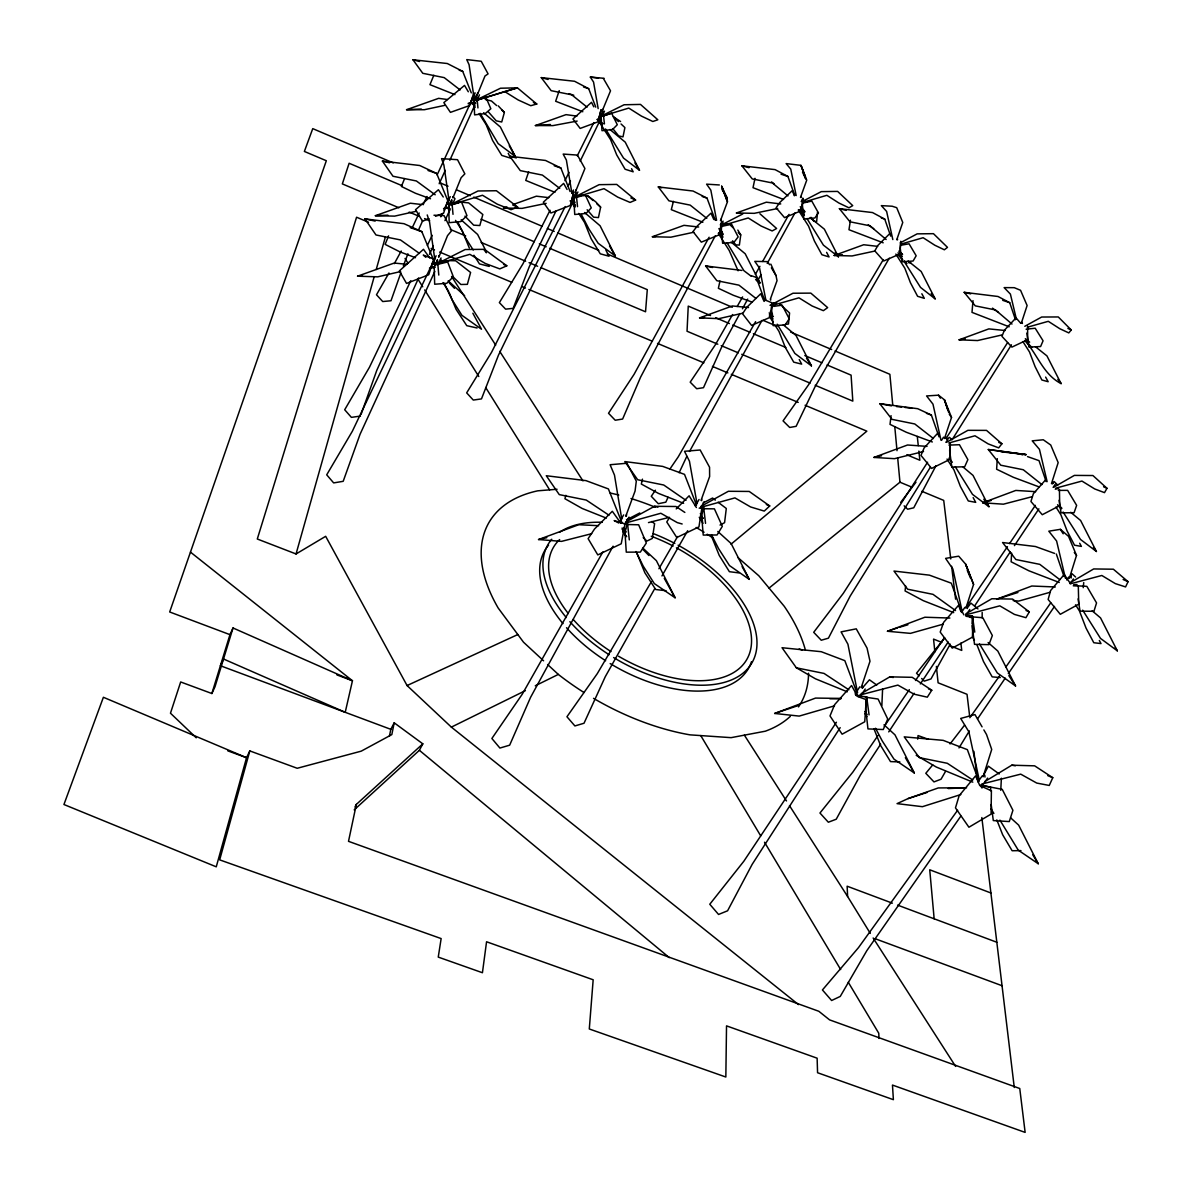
<?xml version="1.0" encoding="UTF-8"?>
<svg xmlns="http://www.w3.org/2000/svg" width="1192" height="1192" viewBox="0 0 1192 1192"><rect width="100%" height="100%" fill="white"/><g stroke="black" fill="none" stroke-linecap="round" stroke-linejoin="round"><path stroke-width="1.5" d="M982.163 617.873L982.178 612.42M990.627 790.609L990.701 787.212L980.122 785.081L982.014 788.016M974.43 640.298L972.463 637.228L972.836 617.65L969.439 617.247M721.041 220.237L721.071 219.194M972.076 623.938L972.344 615.742L966.101 615.996M701.701 500.64L701.76 499.105M950.352 443.364L949.741 459.486L931.593 468.426L920.969 455.404L924.173 447.82L937.717 433.217M881.856 705.545L882.587 689.244M950.054 442.902L949.666 450.844L951.827 467.085L964.671 466.787L967.874 459.635L959.456 444.735L948.936 445.093M1000.758 790.311L1001.384 778.212M1011.636 553.118L1011.129 561.775L1028.86 570.774L1059.241 582.471M997.317 458.652L996.616 469.231L1013.26 477.247L1039.35 487.007M900.75 241.291L899.871 253.985L883.793 260.959L874.809 250.901L877.878 245.433L889.932 233.438M626.411 516.106L626.53 514.497M727.433 201.835L727.135 198.006L721.652 186.205L727.433 201.835L720.475 220.609M973 300.652L972.002 312.379L1009.192 326.802M855.051 693.893L858.151 695.934L866.659 696.873L865.66 708.108L867.955 728.908L883.257 729.534L887.727 719.029L878.087 699.034L865.332 697.171M817.533 212.027L816.654 221.593L813.793 221.235L810.992 217.316M917.706 739.159L918.049 735.568L928.449 739.338M900.809 242.14L900.243 248.204L902.001 261.823L913.102 261.018L916.171 255.758L909.064 243.794L900.794 245.254M1083.23 587.701L1083.737 582.575M905.607 585.928L905.086 590.949L923.264 600.649L953.719 612.628M891.065 415.665L890.022 424.382L906.293 432.249L932.323 441.964M802.767 198.274L801.188 210.775L784.53 217.629L776.111 207.766L779.792 202.491L792.337 190.556L794.274 195.726M602.496 110.305L602.616 109.381M737.833 230.071L740.739 234.884L739.383 245.075L735.777 244.881L732.603 240.814M575.766 191.048L575.915 190.005M701.909 507.837L698.944 526.894L676.773 537.518L666.775 521.992L669.561 517.403M850.447 220.207L848.972 229.728L883.183 242.81M721.533 221.444L719.253 234.809L701.313 242.155L692.999 231.576L697.394 225.869L710.983 213.174L713.829 219.507M803.438 199.392L802.425 205.322L803.9 218.955L814.836 218.017L818.427 212.921L811.782 201.075L803.05 203.012M354.203 809.86L419.375 750.304L422.817 743.838L394.194 722.814L391.825 734.6L361.221 751.154L297.21 768.274L249.813 750.915L246.55 757.71L216.259 866.822L63.936 804.511L103.391 697.275L246.55 757.71L227.806 750.856M699.197 508.194L703.593 506.764L701.701 516.225L703.235 535.074L717.048 534.985L722.322 526.342L714.41 508.85L703.295 508.731M389.441 736.06L390.812 729.325L394.194 722.814M582.828 195.413L587.999 196.069L595.657 201.761L600.634 207.155L598.444 217.585L593.571 217.167L587.135 209.777M422.817 743.838L356.334 804.421L348.511 841.328L818.815 1011.278L829.587 1019.875L1019.756 1088.505L1025.135 1132.4L892.465 1085.063L893.389 1099.68L817.563 1072.726L817.131 1058.198L726.524 1025.865L725.839 1077.017L589.295 1028.979L593.169 979.779L486.56 941.769L482.432 972.732L438.254 957.101L441.144 938.581L219.671 859.864L249.813 750.915M754.998 178.308L753.016 187.695L783.517 199.436M719.953 281.074L718.374 288.3L733.333 295.273L752.375 302.202M572.19 198.572L573.769 191.808L570.253 205.501L550.898 213.01L543.343 202.208L563.637 183.389L567.064 189.468M642.488 479.154L641.326 484.056L658.431 493.384L683.612 503.292M438.641 256.936L438.924 255.714M452.692 197.753L452.96 196.635L455.001 198.736L451.917 205.471M477.366 93.915L477.59 92.976M624.101 523.809L627.439 522.647L624.995 532.541L626.277 552.149L640.327 552.12L646.317 543.045L638.659 524.793L626.053 524.48M599.129 117.397L601.066 109.709L598.012 121.822L580.161 128.438L572.95 118.976L591.515 102.318L593.795 106.848M673.42 201.344L671.305 209.673L702.878 222.204M565.842 495.321L564.933 498.718L582.188 508.477L606.281 518.088M498.241 105.879L504.38 112.406L501.728 121.986L496.245 120.839L488.392 111.899M368.522 222.248L356.572 217.227L257.293 539.008L296.048 553.967L374.214 276.648M376.225 269.481L385.299 237.282M390.812 729.325L220.401 665.732L223.515 659.012L345.218 712.309L352.459 680.751L233.021 627.975L215.007 686.741L211.863 693.52L180.677 681.973L170.471 713.203L196.248 737.803M211.863 693.52L229.952 634.651L233.021 627.975M1069.328 578.388L1076.51 555.398L1068.553 536.37L1060.373 529.337L1048.796 531.185L1056.604 541.004L1065.439 578.343M983.087 776.812L991.714 749.455L986.529 734.525L983.862 729.921M1051.478 483.624L1058.168 462.615L1050.748 445.033L1043.283 439.773L1032.227 440.846L1039.454 449.354L1047.127 481.657M425.857 257.323L423.279 255.088L433.813 259.036L428.718 274.771L406.547 283.443L399.35 270.927L423.488 249.292L429.701 257.934M965.952 607.95L973.581 584.393L965.609 564.114L958.711 556.187L945.599 558.377L952.885 569.031L962.078 611.109M1021.335 323.136L1027.117 305.524L1020.561 290.297L1014.258 287.674L1004.141 287.615L1010.399 294.096L1016.433 319.352M861.22 687.59L869.996 661.262L867.046 648.09L856.258 628.84L841.075 631.879L847.929 644.216L857.584 692.775M944.481 438.507L951.529 417.394L944.437 399.812L938.536 395.193L926.586 395.938L932.978 404.148L940.95 440.146M559.227 90.637L555.651 101.26L582.813 111.735M528.622 171.901L525.732 180.424L554.906 192.299M577.539 206.663L576.094 193.089L573.844 199.571L574.738 214.5L586.047 213.457L591.247 207.9L585.302 194.937L572.607 198.408L575.065 202.536M896.771 239.711L902.761 222.472L896.712 207.691L892.167 206.231L881.335 205.635L886.624 211.431L892.823 239.562M604.433 123.908L603.048 111.437L601.096 117.069L601.99 130.688L612.584 129.481L617.277 124.743L611.615 113.166L602.958 116.101M400.87 272.849L390.991 300.757L382.721 301.546L376.493 294.767L388.964 272.998M403.343 265.876L407.917 253.821M361.072 414.384L376.836 370.22L418.645 277.93M475.027 99.636L476.711 94.928L477.947 107.921M770.36 299.147L777.035 280.656L775.992 275.531L770.822 264.103M701.03 500.402L709.627 476.547L709.553 467.234L700.166 449.995L684.506 451.306L689.453 461.215L697.022 503.605M800.488 197.425L806.746 180.126L800.979 165.36L786.139 163.587L790.758 169.115L796.182 195.548M625.77 516.24L635.068 491.044L636.304 481.151L626.977 463.241L610.095 464.731L614.491 475.116L621.762 519.131M449.578 205.516L451.708 199.988L453.02 214.337M602.228 110.931L610.528 90.786L603.465 78.597M575.378 191.972L584.914 168.519L577.435 155.094L563.16 154.066L566.379 160.041L571.877 193.089M388.577 235.867L385.135 244.375L399.812 251.825L415.501 257.695M438.909 256.95L447.536 235.629L451.649 230.697L444.05 215.603L433.962 215.216M404.595 178.576L401.391 186.459L415.501 193.283L430.521 198.766M453.109 197.47L461.125 177.697L464.85 173.868L457.519 159.698L441.547 158.64L443.886 164.988L448.997 200.39M477.396 94.615L484.995 75.99L488.079 73.889L481.24 61.269L466.728 59.6L469.067 64.651L473.522 94.034M437.449 259.93L435.393 264.937L447.671 261.957L453.332 276.738L446.747 283.324L434.678 284.232L434.201 267.455L437.449 259.93L438.79 275.069M433.828 75.275L429.94 84.662L454.942 94.615M451.708 199.988L448.684 206.857L449.19 222.666L460.753 221.593L466.966 215.663L461.468 201.925L451.276 204.994M418.317 230.473L422.773 220.46M668.042 497.273L665.836 502.175L658.282 503.709L651.279 496.289L655.421 490.225M679.127 472.732L686.815 456.387M439.178 183.747L445.272 170.337M449.831 160.264L474.923 104.896M476.442 101.544L479.482 94.838M984.711 781.624L1011.77 765.204L1034.626 765.83L1052.774 777.706L1049.258 785.453L1036.742 783.069L1020.724 774.144L981.701 784.068M476.711 94.928L474.058 100.724L474.595 114.879L485.263 113.583L490.836 108.725L485.665 96.746L476.055 100.56M429.478 254.343L433.352 245.91M444.944 220.639L450.367 208.853M1070.267 577.226L1071.906 573.65L1075.616 577.032M437.136 174.866L475.161 92.901M434.857 271.359L360.058 434.275L343.192 481.315L333.656 482.909L326.712 474.818L352.37 431.206L436.108 255.803M437.956 264.654L441.055 257.949M410.808 280.686L369.475 367.225L344.697 409.75L351.387 417.364L360.461 416.082M427.392 245.388L432.13 235.316M440.817 216.825L442.396 213.472M443.96 210.105L450.278 196.665M401.227 251.02L394.314 263.655M412.164 227.895L419.197 213.01M423.115 204.756L427.019 196.486M1069.865 582.918L1093.675 568.942L1113.373 569.21L1128.064 581.666L1125.576 586.926L1115.339 583.618L1101.825 575.483L1070.207 583.856M555.919 211.118L529.352 266.546L513.156 308.356L505.602 309.145L499.373 302.619L522.93 263.834L550.063 210.284M568.033 186.071L570.476 181.08M580.191 161.099L601.26 117.844M602.884 114.506L604.508 111.184M573.873 200.271L498.48 355.142L481.479 398.903L473.284 400.065L466.668 392.868L491.566 352.296L565.217 206.544M576.302 195.294L577.926 191.986M564.904 180.677L569.031 172.378M577.286 155.779L593.795 122.597M571.847 193.327L573.501 190.02M354.948 807.088L356.334 804.421M715.23 235.897L640.611 377.119L622.626 419.048L615.206 420.24L608.531 413.266L634.04 374.392L709.106 237.238M721.339 224.394L723.082 221.116M739.83 313.615L721.473 347.498L703.489 387.698L696.694 388.726L690.198 382.155L715.274 344.89L732.588 314.524M742.452 308.788L747.697 299.103M757.352 281.327L760.928 274.816M767.201 263.432L794.93 212.966M801.188 201.582L802.976 198.319M613.075 546.174L530.559 697.365L509.655 745.179L499.91 748.054L491.879 738.489L522.245 694.206L602.899 551.896M625.472 523.601L629.018 517.149M689.497 451.5L761.986 320.425M950.218 644.127L930.967 678.948L924.232 681.139L921.669 678.501M755.356 274.428L759.915 266.323M762.642 261.45L789 214.381M620.049 521.336L623.654 514.914M755.624 321.646L678.233 456.864L669.934 468.992M654.646 588.818L605.268 676.713L584.02 723.246L574.902 725.943L566.945 716.75L597.296 673.629L651.443 581.607M661.977 575.915L687.695 530.723M700.538 508.12L704.219 501.668M737.148 306.523L742.616 296.927M1053.639 487.29L1074.364 475.399L1092.915 475.533L1106.995 488.303L1104.507 492.639L1094.733 488.958L1081.934 481.061L1055.814 488.139M945.539 771.388L941.054 779.21L933.977 781.907L925.797 773.295L932.74 764.906M958.994 747.92L969.364 730.934M658.908 568.733L677.592 536.519M695.323 505.93L699.063 499.493M889.247 258.232L814.97 386.893L796.137 426.319L789.7 427.466L783.069 420.88L808.876 384.331L883.317 259.603M965.863 613.865L991.804 598.742L1012.529 599.069L1029.307 611.898L1025.925 617.694L1014.422 614.402L999.805 605.849L966.339 614.714M603.048 111.437L599.502 117.278L601.483 119.93M936.003 465.714L913.742 507.807L907.619 509.222L904.147 505.81M952.468 439.148L1011.442 344.801M930.296 467.338L850.164 596.104L828.425 638.167L821.258 640.238L813.704 632.311L843.295 593.348L927.599 462.213M946.016 442.247L947.983 439.103M941.561 440.31L943.557 437.181M1007.598 342.611L946.076 438.433M861.071 693.699L889.828 676.847L912.223 677.324L931.772 690.228L927.316 697.171L914.055 694.176L897.874 685.102L859.626 695.115M840.166 727.642L752.167 864.349L727.582 910.792L718.553 914.458L709.776 904.251L743.838 861.235L836.426 722.248M860.207 696.739L865.213 689.021M572.607 198.408L576.094 193.089M880.635 744.225L860.401 775.098L836.233 819.217L828.336 822.227L819.962 813.019L852.802 772.163L878.012 735.464M888.725 731.888L914.16 693.237M974.907 605.521L1010.354 551.777M855.767 692.969L859.834 686.801M920.328 683.925L948.132 642.056M965.639 615.683L969.767 609.485M1014.437 545.638L1038.888 508.85M1053.147 487.394L1055.188 484.325M909.317 689.632L884.315 726.286M915.501 680.498L944.288 637.854M961.78 611.973L964.864 607.399M1007.449 546.651L965.818 607.667M1009.52 543.597L1035.356 505.363M977.559 718.865L1005.243 678.129M1008.313 673.599L1054.518 606.415M1070.282 583.499L1073.441 578.91M1005.973 666.864L1050.733 602.854M1066.721 579.982L1068.851 576.943M960.841 816.118L866.793 950.709L840.256 996.423L831.614 1000.505L822.435 989.956L858.478 947.64L957.608 810.277M982.268 785.692L987.617 778.078M983.147 776.022L988.347 766.158L999.209 773.966M964.522 725.198L950.054 743.957M969.841 717.718L999.581 675.864M977.947 781.863L982.223 775.873M967.859 607.264L970.899 603.092L977.947 608.918M1052.417 483.907L1054.175 481.583L1057.721 485.04M900.69 502.398L915.977 482.194M946.388 442.366L967.904 430.327L986.514 430.387L1001.906 443.782L998.673 447.864L988.168 443.886L974.981 435.78L948.758 443.022M944.734 637.914L916.529 673.212L919.092 675.849M1024.807 326.295L1041.659 317.027L1058.273 316.953L1071.25 329.975L1068.807 332.911L1059.852 328.754L1048.289 321.319L1027.385 327.219M963.911 614.893L958.621 605.208L943.632 622.343L940.19 632.073L952.229 648.12L972.374 637.184M1046.308 479.035L1033.389 493.682L1030.931 501.474L1042.27 514.721L1059.703 505.646L1059.435 489.346M862.278 688.052L869.445 679.798L876.746 685.042M676.222 508.895L689.125 495.798L696.381 507.509M720.266 224.871L722.784 222.472L721.324 228.834L722.635 243.287L733.944 242.378L738.161 236.88L731.605 224.245L722.948 226.122M700.851 506.436L728.372 491.283L749.232 491.447L769.719 505.944L764.266 511.085L750.647 506.973L734.942 497.898L701.164 507.226M730.994 544.222L866.852 431.161L805.092 405.265M769.063 588.073L899.96 482.209L897.68 457.847M770.032 305.346L772.938 303.334L771.671 310.352L773.206 325.654L785.126 324.954L789.238 318.771L782.116 305.152L773.787 306.374M703.265 502.89L712.578 498.047L715.319 500.133M626.471 519.861L639.791 512.977M946.552 439.267L949.517 437.419L952.095 439.818M296.048 553.967L325.669 536.311L407.068 685.549L451.366 727.12L798.506 1004.603M625.562 522.141L654.497 506.302L675.983 506.511L684.849 512.426M900.228 242.855L917.169 233.855L933.455 233.677L947.491 247.37L944.347 249.784L934.826 245.239L923.129 237.715L900.899 244.136M771.88 304.422L792.978 293.232L810.828 293.128L827.65 307.611L823.389 310.68L812.139 306.001L798.923 297.821L772.327 305.465M720.043 525.061L724.572 522.677L726.3 508.477L718.076 502.219M802.41 201.433L821.303 191.629L837.618 191.405L852.727 205.62L848.972 207.825L838.855 202.998L826.861 195.309L802.842 202.372M722.367 224.498L742.78 213.949M438.671 262.881L465.208 249.515L484.429 249.337L506.823 265.816L499.791 268.9L485.278 263.462L469.842 254.328L438.805 263.536M575.855 196.412L599.129 184.671L616.711 184.417L635.604 200.062L630.076 202.431L617.694 197.112L604.031 188.679L576.034 197.038M452.692 203.594L478.007 190.988L496.408 190.735L517.686 207.155L511.025 209.703L497.228 204.145L482.507 195.25L451.261 204.637M602.72 115.356L624.087 104.762L640.491 104.419L657.835 119.781L652.829 121.495L641.43 116.101L628.78 108.085L602.884 115.937M451.366 727.12L525.404 690.63M535.283 685.773L558.318 674.419A180.201 99.651 30.1 0 0 583.976 692.507M476.04 100.113L500.506 88.223L517.417 87.85L536.773 104.017L530.783 105.701L518.222 99.994L504.752 91.605L476.1 100.396L517.417 87.85L504.752 91.605M407.068 685.549L517.82 634.546M965.237 787.763L938.268 787.942L908.125 798.566L897.054 803.632L922.429 806.686L960.841 794.543M429.016 218.732L422.519 221.176L415.531 209.703L438.403 189.737L443.26 196.993M435.497 216.274L443.603 213.204L448.341 198.677L449.101 205.695L447.149 202.789M834.564 705.813L799.191 716.094L774.666 713.457L815.537 698.08L841.09 698.423M943.304 624.131L910.435 633.369L887.474 631.268L924.873 617.232L949.875 618.037M1032.108 496.706L1003.411 504.186L982.685 502.786L1015.822 490.433L1035.654 491.67M591.679 533.688L561.507 541.377L538.546 539.529L578.746 524.718L598.563 525.687M923.517 451.515L894.477 458.682L873.915 457.43L907.529 445.003L927.033 446.374M1002.308 334.877L977.604 340.554L959.098 339.809L988.838 328.888L1005.214 330.512M774.666 713.457L798.61 705.44M875.271 250.961L852.071 255.952L834.162 255.475L863.678 244.747L877.655 246.357M742.586 313.228L718.94 318.637L699.57 317.892L732.38 305.957L748.502 307.551M693.759 232.246L670.858 237.178L652.382 236.731L683.985 225.333L698.646 227.016M777.661 208.511L754.223 213.338L736.447 212.981L766.337 202.193L780.745 203.951M416.515 211.222L394.641 216.125L375.361 215.707L410.346 203.221L421.372 204.473M506.838 206.767L503.367 208.019L522.066 208.376L546.159 203.37M513.797 204.279L536.37 196.188L548.812 197.649M400.616 271.553L377.685 276.842L357.57 276.186L394.209 263.045L407.128 264.341M577.166 121.077L552.85 125.622L535.387 125.547L566.021 114.641L576.928 116.101M421.327 109.068L406.561 109.694L438.641 98.34L447.417 99.517M887.474 631.268L897.591 627.856M439.58 262.851L446.404 260.586M908.125 798.566L927.063 792.471M577.971 196.159L581.1 195.19M899.304 627.335L907.917 624.772M1017.938 592.484L996.646 599.218L1031.795 586.017L1055.307 586.971M722.754 225.437L748.233 217.957L761.062 226.003L772.178 230.95L776.603 228.492L759.885 213.74M455.106 203.415L458.324 202.491M625.845 522.945L660.83 513.26L677.294 522.617L682.167 523.988M1050.226 592.245L1018.698 601.081L1013.185 600.619M982.685 502.786L991.103 500.521M648.478 522.588L669.025 517.432M538.546 539.529L546.845 537.667M550.421 124.489L535.387 125.547M873.915 457.43L881.573 455.746M444.363 105.447L424.352 109.724L406.561 109.694M1055.263 489.182L1058.377 488.556M948.221 788.538L966.578 787.763M959.098 339.809L965.252 338.9M785.096 324.433L788.463 324L789.581 312.975L779.553 303.796M429.448 268.14L434.842 267.515M699.57 317.892L704.547 317.34M1026.103 329.215L1035.192 328.232L1043.074 340.793L1040.601 346.529L1029.024 347.125L1026.863 333.089M570.029 200.941L573.71 200.554M443.558 208.496L448.967 207.959M834.162 255.475L842.431 254.79M557.051 489.256L537.756 490.821A180.201 99.651 30.1 0 0 498.211 608.069L523.512 642.205L543.597 660.8M596.939 119.558L600.53 119.289M1073.649 584.721L1077.032 584.467M357.57 276.186L362.532 275.814M468.218 103.808L475.548 103.302L470.274 102.601M652.382 236.731L655.66 236.523M773.519 302.947L776.707 302.738M736.447 212.981L739.994 212.802M375.361 215.707L387.892 215.171M1020.948 850.596L1012.127 850.745L1002.651 834.728L996.81 819.887M1058.347 490.389L1067.645 490.359L1076.644 505.378L1074.081 512.709L1061.044 512.858L1059.092 500.253M829.856 698.765L840.926 698.721M448.252 260.616L455.657 260.765L470.602 272.461L467.368 284.352L460.842 284.486L452.96 276.738M468.367 103.138L475.548 103.302M908.691 262.732L910.837 262.791M899.871 761.926L890.498 761.599L880.545 745.328L874.019 728.953M1073.277 585.808L1078.298 586.032L1078.745 604.165L1060.299 614.297L1048.126 599.457L1050.629 590.502L1064.247 574.499L1070.252 583.32M1077.792 585.853L1086.866 586.36L1096.551 602.928L1093.943 611.302L1080.041 611.138L1078.119 598.846M719.327 184.954L706.603 184.164L710.834 190.154L716.586 220.341M966.593 616.413L982.804 617.739L992.355 635.53L988.928 644.634L974.534 644.351L972.016 625.577M598.16 108.606L593.556 82.084L590.353 77.108L604.061 78.299M1000.282 677.563L992.176 676.862L983.489 661.515L977.023 645.021M459.933 202.029L468.635 202.878L482.834 214.515L479.825 225.541L473.671 225.169L464.984 216.139M431.117 266.74L434.797 267.112M724.408 223.858L729.549 224.409M896.503 406.532L901.584 407.083M904.966 407.455L911.731 408.185M1000.937 451.753L1026.118 454.629L988.302 449.518L1000.773 465.208L1023.302 469.752L1041.927 484.593M460.127 89.936L444.214 77.629L422.788 73.308L412.953 59.764L447.298 63.519L462.705 71.356L471.287 92.857M587.06 107.131L571.713 94.809L551.151 90.666L541.287 77.614L574.574 81.265L588.699 88.7L595.762 107.146M445.257 207.155L448.937 207.572M590.353 77.108L598.548 78.031M787.972 195.89L772.401 182.972L752.241 178.904L741.901 165.807L775.083 169.622L787.927 176.461L794.766 195.473M666.105 590.725L655.734 589.533L644.872 572.786L636.975 553.431M559.718 188.366L542.405 175.09L520.293 170.62L509.789 156.286L545.519 160.458L560.866 167.998L570.089 191.584M706.782 218.36L690.168 205.113L668.906 200.822L658.297 186.935L693.059 191.033L707.02 198.125L715.304 220.341M886.148 239.503L869.937 225.81L849.956 221.786L839.406 208.66L872.529 212.563L884.747 219.119L890.692 236.135M435.199 194.788L416.351 180.96L392.988 176.252L382.394 161.099L419.718 165.509L436.659 173.436L448.341 202.059M1011.993 324.045L995.469 309.95L975.279 305.867L964.179 292.323L998.017 296.495L1009.728 302.694L1015.45 319.709M419.45 253.419L400.438 239.92L375.987 234.973L364.961 218.881L403.999 223.694L421.819 231.635L433.486 259.856M755.907 298.417L738.951 285.156L716.824 280.686L705.619 265.965L741.916 270.435M739.025 572.92L729.385 571.683L719.238 555.427L711.698 536.713M933.411 438.522L914.771 423.965L892.003 419.361L879.815 403.686L917.706 408.707L931.369 415.054L939.043 436.853M988.302 449.518L1026.118 454.629M1011.77 765.204L1015.346 765.786M803.333 201.18L807.416 201.925M879.815 403.686L891.452 405.861M981.821 785.409L1002.234 789.357L1012.917 810.292L1009.281 821.571L993.308 820.573L991.178 804.496M889.828 676.847L893.27 677.518M364.961 218.881L375.197 221.086M705.619 265.965L712.503 267.5M477.083 327.994L466.772 325.669L456.059 309.309L449.399 293.113M382.394 161.099L389.59 162.782M964.179 292.323L970.72 293.873M485.278 99.472L491.462 100.992L496.632 105.552M509.789 156.286L516.33 157.895M658.297 186.935L661.664 187.77M654.497 506.302L657.939 507.181M839.406 208.66L846.171 210.403M489.271 266.412L479.482 263.909L473.924 255.237M741.901 165.807L748.993 167.67M412.953 59.764L419.51 61.522M541.287 77.614L548.067 79.477M568.942 93.706L573.799 95.241M583.573 87.016L588.699 88.7M781.073 174.211L787.927 176.461M459.203 70.194L462.705 71.356M881.32 217.987L884.747 219.119M702.148 196.486L707.02 198.125M1002.696 300.339L1009.728 302.694M554.206 165.762L560.866 167.998M751.064 275.635L756.175 277.363L764.772 300.622M428.002 170.486L436.659 173.436M410.212 227.583L421.819 231.635M926.452 413.326L931.369 415.054M1019.369 453.75L1022.632 454.897M1027.549 456.611L1039.022 460.633L1046.129 481.583M1054.607 553.416L1035.446 546.517L1002.576 542.524L1015.867 559.525L1039.782 564.352L1059.792 579.64M799.147 648.955L802.529 650.176M874.883 938.626L1002.055 985.724M892.376 903.163L847.139 886.207L847.616 896.518L870.294 933.381M897.606 905.115L996.825 942.261M229.952 634.651L169.681 611.973L326.325 160.726L304.377 151.444L312.751 128.632L393.241 162.902M336.934 674.91L352.459 680.751L190.452 552.105M990.895 892.972L929.73 869.788L934.156 918.794M941.844 642.428L933.545 639.091L934.871 651.845M950.128 645.751L961.75 650.43L960.871 643.099M763.565 299.401L771.984 302.813L770.017 317.37L751.571 325.401L742.556 313.779L746.803 307.312L760.734 293.754L764.087 301.427M847.303 691.822L815.447 678.799L796.345 667.773M855.692 695.249L859.045 696.62L855.409 692.418M972.806 782.146L936.286 767.037L916.216 755.326M899.96 482.209L911.731 487.096M921.833 491.298L943.721 500.402L950.754 558.944M1047.813 775.649L1052.774 777.706M431.132 248.487L434.514 249.903M439.654 252.063L511.711 282.266M522.007 286.587L525.434 288.032M528.861 289.462L652.397 341.255M657.537 343.4L703.861 362.83M712.443 366.421L727.88 372.902M731.307 374.333L798.223 402.389M906.799 454.778L919.851 460.231L918.853 451.098M928.479 688.857L931.772 690.228M398.873 207.751L342.342 183.911L349.122 163.259L402.24 185.773M409.154 212.087L419.435 216.422M424.575 218.583L429.716 220.744M450.263 229.415L465.685 235.927M481.106 242.423L525.642 261.212M529.069 262.657L537.622 266.263M541.049 267.708L645.543 311.782L647.286 289.656L549.616 248.249M717.808 344.205L687.039 331.242L688.246 306.106L710.536 315.552M721.22 345.65L738.31 352.847M741.737 354.292L810.083 383.109M815.209 385.269L852.816 401.123L851.088 375.152L827.084 364.975M715.677 317.743L729.385 323.553M732.812 324.999L749.962 332.27M753.389 333.73L785.945 347.528M804.809 355.529L821.944 362.8M481.061 219.194L534.195 241.708M539.335 243.883L546.189 246.789M439.49 182.585L448.043 186.22M456.611 189.871L470.304 195.697M473.731 197.157L542.241 226.316M547.366 228.506L554.22 231.427M557.647 232.872L598.742 250.38M607.309 254.015L732.32 307.238M763.148 320.365L776.841 326.191M790.549 332.017L831.644 349.524M835.071 350.97L889.873 374.303L892.763 405.205M766.322 504.499L769.719 505.944M1026.059 610.513L1029.307 611.898M1123.132 579.521L1128.064 581.666M503.56 264.386L506.823 265.816M1103.598 486.798L1106.995 488.303M998.732 442.396L1001.906 443.782M512.62 204.92L517.686 207.155M630.851 197.932L635.604 200.062M533.39 102.482L536.773 104.017M1067.898 328.441L1071.25 329.975M618.827 523.05L614.148 520.576L625.025 523.884L621.226 543.79L597.788 554.906L588.118 538.665L594.51 529.024L612.315 511.293L620.883 523.213M620.585 121.524L613.314 116.741L618.469 121.569M972.732 779.985L947.282 763.282L919.315 757.635L904.236 736.865L943.2 740.366L967.368 749.649L978.99 781.55M848.838 689.795L824.015 673.42L796.39 667.833L782.041 647.718L821.273 651.711L844.83 660.651L856.884 692.582M719.551 230.235L722.367 232.097M608.948 515.182L586.24 500.059L559.272 494.62L546.294 475.727L585.972 480.629L608.397 488.929L621.896 522.573M1010.637 817.831L1018.653 825.132L1038.232 863.738L1018.251 850.149L999.939 820.141M884.017 724.796L894.983 734.853L914.264 772.952L893.985 759.14L882.199 740.888L875.539 728.252M642.846 548.096L656.39 560.672L675.089 597.773L654.304 583.573L643.173 566.036L635.977 551.524M685.981 500.357L663.721 485.01L637.675 479.75L624.832 461.587L662.692 466.4L684.521 474.371L696.515 505.125M717.808 531.468L731.143 543.567L749.232 579.357L729.474 565.574L718.612 548.678L711.445 534.716M801.128 208.376L803.959 210.388M988.093 642.533L997.808 651.041L1015.554 685.966L997.332 672.958L979.481 643.963M955.552 610.572L933.008 594.346L907.633 589.221L894 571.072L929.432 575.155L951.335 583.201L961.84 612.524M651.652 521.515L654.617 523.646L652.337 538.441L646.943 541.049L643.218 537.622M992.489 308.147L998.449 312.438M868.238 224.796L873.751 228.79M899.245 251.974L902.21 254.12M1092.185 610.826L1100.544 617.903L1117.321 650.832L1100.529 638.435L1082.694 610.17M771.507 181.899L774.144 183.851M584.557 212.504L600.083 225.765L615.385 256.056L598.16 243.257L589.101 229.311L581.398 214.545M483.609 112.733L500.387 127.022L515.182 156.331L498.152 143.591L480.152 113.329M783.308 324.82L796.047 335.518L811.439 365.87L794.87 353.428L777.214 324.209M963.27 467.204L973.03 475.399L988.958 506.689L972.508 494.382L955.343 466.847M1070.714 512.292L1080.622 520.502L1096.417 551.494L1080.518 539.469L1063.1 512.038M751.213 276.246L743.897 270.688L727.15 242.959M755.609 279.584L759.989 282.921L745.209 253.777L731.128 242.08M609.976 129.526L625.234 142.146L639.478 170.262L623.535 158.104L605.551 128.974M810.068 217.6L824.372 229.177L838.423 256.801L823.404 245.135L807.193 218.926M908.095 261.018L921.163 271.463L935.124 298.849L920.537 287.421L904.072 261.286M1035.416 346.708L1046.934 355.887L1061.103 383.615C1043.238 374.452 1037.562 354.486 1024.882 340.54M1025.329 338.692L1029.65 342.134M897.934 252.898L902.299 256.384M800.056 209.509L804.347 212.981M598.891 120.347L603.048 123.789M719.864 232.723L722.68 235.062M419.375 750.304L669.293 957.638M769.153 312.915L773.399 316.491M574.693 204.07L571.862 201.657L575.468 205.784M432.309 262.91L434.886 265.145L433.813 259.036M737.878 557.513L758.812 575.766L784.202 606.236A180.201 99.651 30.1 0 1 805.39 650.087M587.999 196.069L593.05 200.509M596.849 203.832L600.634 207.155M501.802 110.111L504.38 112.406M461.125 219.835L477.62 234.451L486.485 252.034M448.177 280.82L464.642 295.72M700.479 515.749L703.146 518.177M547.605 664.51L558.318 674.419M622.522 529.218L625.234 531.736L622.894 529.218M730.785 225.571L733.274 227.895M738.25 232.559L740.739 234.884M621.047 123.983L624.906 127.589L622.999 136.886L618.633 135.888L612.956 128.81M898.991 251.02L902.597 254.477M623.252 529.248L625.83 531.87M642.503 548.961L648.925 555.532M1025.552 340.942L1031.87 347.468M449.399 283.07L454.495 288.315M898.306 254.656L902.016 258.485M904.49 261.048L906.963 263.596M799.459 209.896L804.406 215.037M800.234 206.708L805.092 211.774M1059.375 505.661L1061.923 508.313M719.298 233.066L722.978 236.925M602.437 124.4L597.505 119.2L602.109 124.787M898.097 254.775L902.88 259.99M622.239 529.352L624.668 532.019M799.191 209.911L803.766 215.067M1057.572 504.723L1061.208 508.835M1020.68 323.211L1016.016 317.862L1004.334 330.333L1001.951 336.368L1011.904 347.11L1027.638 339.69L1027.623 326.25M572.607 202.357L574.961 205.084M948.862 458.205L952.348 462.272M598.548 119.915L602.02 124.057M719.089 233.334L722.546 237.461M718.955 232.663L721.294 235.465M769.376 314.748L772.744 318.8M718.865 228.64L723.291 234.183M770.375 311.529L772.55 314.315M571.549 201.865L574.842 206.082M472.866 313.243L481.508 329.23L461.945 315.344L452.126 299.833L444.124 283.249M664.272 578.343L675.089 597.773M484.161 249.962L486.351 252.793M1057.855 379.384L1061.103 383.615M472.419 103.227L474.625 106.103M1074.305 552.477L1076.51 555.398M931.19 293.515L935.124 298.849M864.915 711.564L867.076 714.5M955.611 1066.408L873.14 937.985M1093.451 547.411L1096.417 551.494M700.494 518.282L702.639 521.232M432.815 262.255L434.886 265.145M447.373 207.661L449.488 210.641M949.294 414.25L951.529 417.394M1115.191 647.807L1117.321 650.832M835.264 252.287L838.423 256.801M983.787 499.21L988.958 506.689M622.76 530.991L626.694 536.698M756.324 277.289L759.989 282.921M806.477 358.226L811.439 365.87M1008.849 675.626L1015.554 685.966M440.518 259.275L442.53 262.389M451.559 276.44L495.693 345.114M499.716 351.357L582.962 480.897M571.013 201.284L574.887 207.348M578.761 213.413L584.572 222.502L591.113 238.698L600.261 253.807L609.038 256.235L605.879 250.156M865.019 713.65L866.942 716.66M471.093 101.096L475.101 107.369M479.11 113.642L486.142 124.624L492.549 140.403L501.802 155.422L510.712 158.178L508.224 153.351M699.257 517.283L703.086 523.258M455.553 220.386L462.302 230.935L469.305 248.01M623.088 531.736L626.068 536.385M744.374 735.151L786.482 800.949M789.491 805.658L847.616 896.518M443.007 282.564L448.728 291.489M1060.373 529.337L1063.189 533.778M1075.527 604.821L1079.445 610.96L1086.046 628.11L1093.794 642.741L1100.991 643.561L1099.322 640.476M798.253 209.926L808.578 226.167L814.374 240.948L821.914 254.73L829.066 256.936L826.622 252.361M947.044 459.069L953.987 469.961L960.379 486.425L968.291 500.953L975.697 502.353L973.149 497.6M718.269 233.304L729.176 250.424L738.086 270.778M769.302 316.223L773.176 322.287M775.098 325.312L778.972 331.376L785.334 347.483L793.723 362.144L801.665 364.111L799.236 359.522M598.146 120.169L610.632 139.732L616.681 154.856L625.115 169.234L633.175 171.812L631.551 168.728M990.969 808.846L993.89 813.421M473.224 250.007L465.7 238.221L458.011 222.591M1022.915 341.612L1029.486 351.938L1035.103 366.644L1041.868 379.995L1048.155 381.723L1045.637 377.104M895.848 254.09L904.817 268.185L910.464 282.787L917.602 296.301L924.307 298.328L921.848 293.768M1055.978 507.062L1060.88 514.765L1067.123 531.006L1074.514 545.206L1081.382 546.398L1079.684 543.254M802.514 172.155L805.732 178.919L800.979 165.36L805.405 176.774M938.536 395.193L940.399 398.173M634.919 162.961L639.478 170.262M405.027 258.455L407.977 263.179M417.811 278.928L422.728 286.795M424.695 289.939L478.797 376.523M485.695 387.534L549.631 489.852M1032.793 854.828L1038.232 863.738M967.263 570.387L970.482 578.031M769.525 264.728L767.678 261.629L754.804 261.376L759.602 268.245L765.92 300.399M771.373 267.813L775.992 275.531M700.747 735.583L760.705 835.86M764.519 842.222L840.673 969.558M848.287 982.283L878.742 1033.211L879.055 1038.47M721.935 189.304L727.135 198.006M468.322 91.784L464.522 85.407L443.841 102.616L450.442 112.361L469.633 105.537L473.79 93.021L474.029 101.335L472.121 98.146M609.514 245.969L615.385 256.056M905.354 757.635L914.264 772.952M982.074 726.852L974.952 714.574L960.692 718.433L968.872 731.828L979.243 780M509.267 145.752L515.182 156.331M742.124 566.632L749.232 579.357M973.581 584.393L965.609 564.114L969.156 573.546M700.33 513.573L702.937 518.475M623.818 527.49L625.875 532.139M721.652 186.205L726.926 200.405M958.621 605.208L960.916 611.63M1056.336 554.042L1064.009 576.466M948.758 412.641L944.437 399.812L947.863 410.093M427.228 214.947L429.552 222.114L434.842 259.767M1022.214 322.421L1022.408 323.479M1052.834 482.119L1053.087 483.43M1070.923 576.496L1071.221 577.986M972.344 615.742L974.758 632.133M866.659 696.873L869.072 714.902M945.673 436.898L945.837 438.194M967.174 606.907L967.383 608.516M984.756 775.113L984.994 777.05M951.633 566.26L955.597 599.189M969.677 716.377L967.025 694.295L938.104 682.807L936.391 666.417M973.879 751.332L977.187 778.927M981.836 817.548L1014.273 1087.506M703.593 506.764L705.545 523.377M897.442 238.862L897.546 239.845M917.289 436.481L918.272 445.614M627.439 522.647L629.302 539.887M894.805 427.019L897.01 450.68M862.486 686.145L862.606 687.978M801.009 196.516L801.039 197.485M770.613 299.028L770.628 300.175M790.356 716.332A180.201 99.651 30.1 0 1 765.309 731.203L731.098 737.654L690.004 734.853A180.201 99.651 30.1 0 1 593.542 698.348M610.17 493.011A180.201 99.651 30.1 0 1 618.767 495.067M631 498.524A180.201 99.651 30.1 0 1 655.227 507.196M696.173 527.46A180.201 99.651 30.1 0 1 704.07 532.243M707.184 534.225A180.201 99.651 30.1 0 1 713.352 538.277M808.548 673.227A180.201 99.651 30.1 0 1 798.476 706.916M751.437 661.769A117.68 65.009 30.1 0 1 610.185 663.572M605.655 660.74A117.68 65.009 30.1 0 1 566.513 627.722M562.967 623.595A117.68 65.009 30.1 0 1 548.558 545.191M678.099 545.191A117.889 64.83 30.1 0 1 752.003 662.737A117.889 64.83 30.1 0 1 613.642 657.567M609.112 654.721A117.889 64.83 30.1 0 1 569.88 621.688M566.304 617.56A117.889 64.83 30.1 0 1 551.747 539.261M559.57 532.288A117.889 64.83 30.1 0 1 602.273 522.29M653.246 533.584A117.889 64.83 30.1 0 1 674.836 543.433M676.445 547.813A111.75 61.448 30.1 0 1 747.324 658.52A111.75 61.448 30.1 0 1 618.559 656.241M610.96 651.562A111.75 61.448 30.1 0 1 573.188 619.408M568.316 613.537A111.75 61.448 30.1 0 1 559.644 539.574M621.971 528.13A111.75 61.448 30.1 0 1 625.517 528.786M651.234 536.236A111.75 61.448 30.1 0 1 673.137 546.04M991.401 790.817L991.073 814.121L968.917 827.233L955.477 807.878L959.143 795.72L975.592 775.858L979.749 785.498L991.401 790.817M866.286 699.659L864.736 721.786L842.118 734.197L830.004 715.93L834.623 704.651L851.55 685.534L857.629 696.486L866.286 699.659"/></g></svg>
